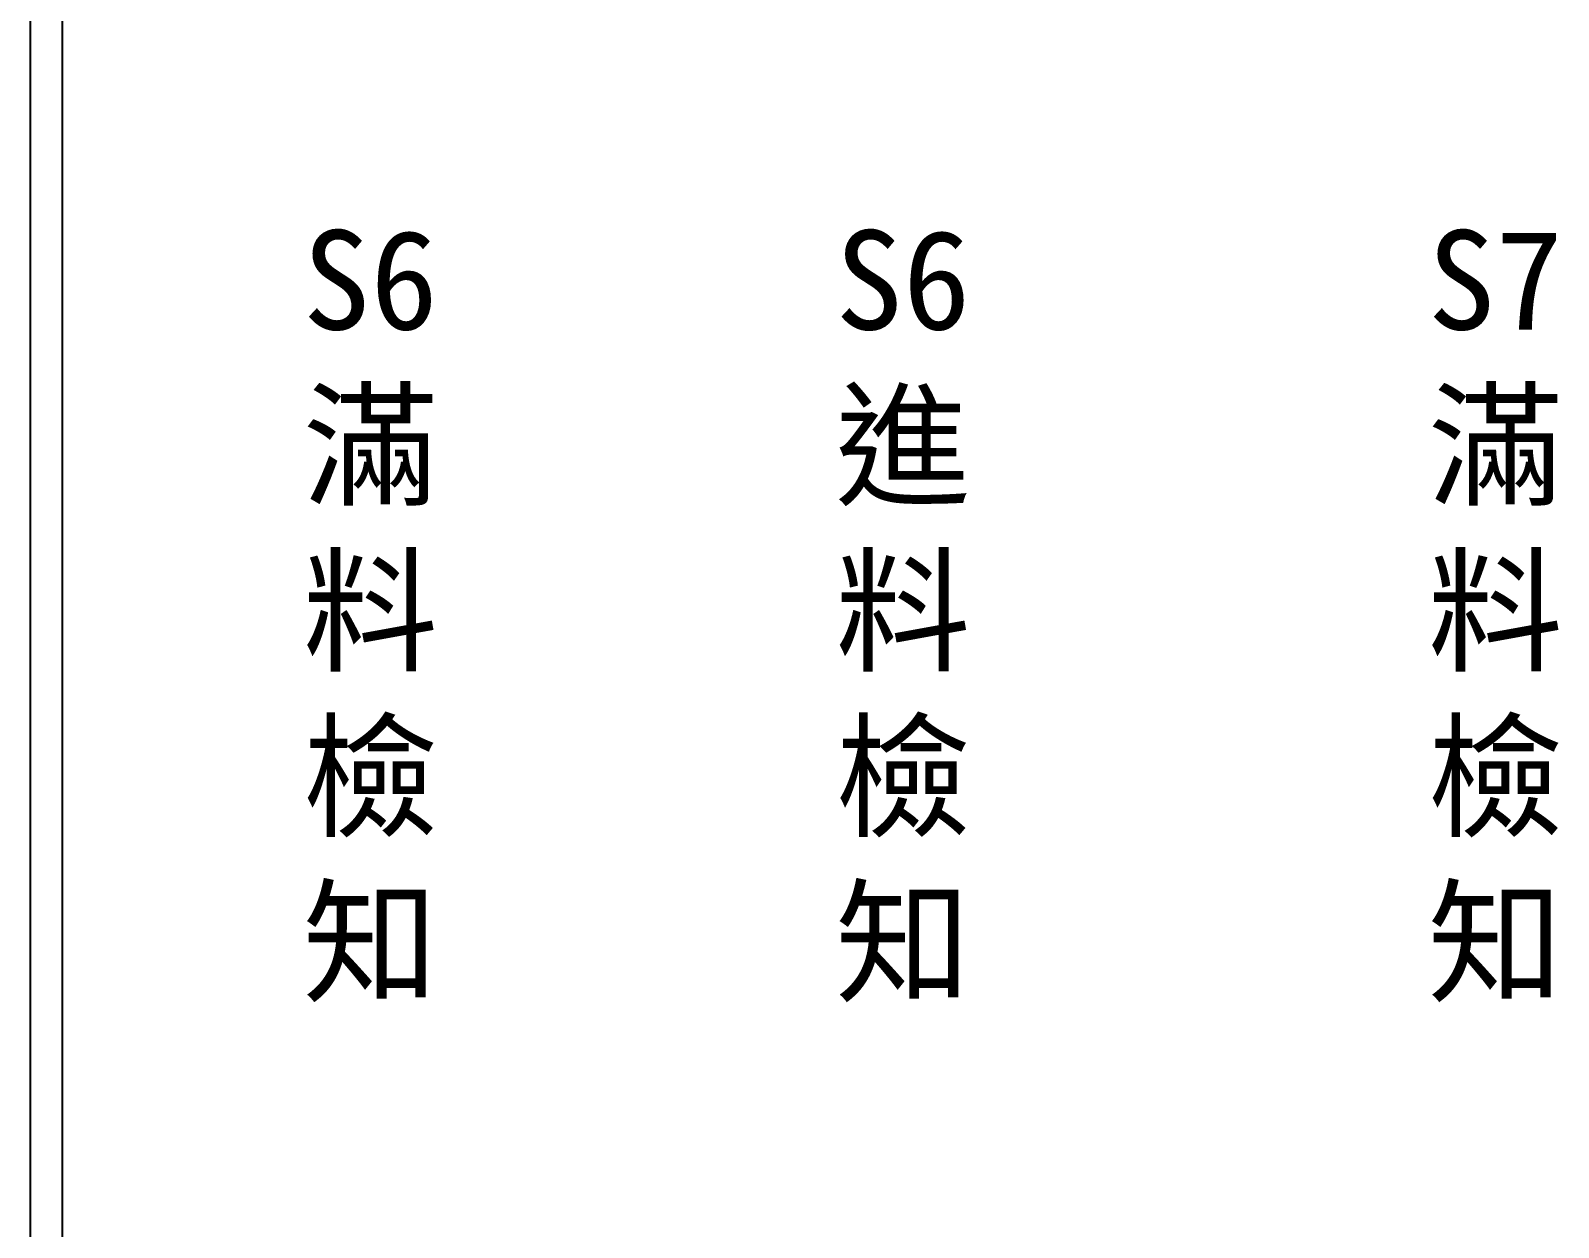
# Model space of a CAD drawing. Extents: x 325 to 612, y 3 to 207.
# Drawn here: x 325.3 to 385.3, y 50 to 97 of the extents above; entities that cross this region are included whole.
import ezdxf

# ---------------------------------------------------------------- set-up
doc = ezdxf.new("R2010")
doc.units = 0
doc.layers.add('圖框層', color=7, linetype='CONTINUOUS')
doc.layers.add('標尺寸層', color=3, linetype='CONTINUOUS')
doc.styles.add('CNS', font='romanc.shx', dxfattribs={"bigfont": 'chineset.shx'})

msp = doc.modelspace()

# ---------------------------------------------------------------- linework, layer by layer
at = {"layer": '圖框層', "color": 7}
for p, q in [((325.319, 3), (325.319, 206.969)), ((326.569, 4.25), (326.569, 205.719))]:
    msp.add_line(p, q, dxfattribs=at)

# ---------------------------------------------------------------- texts
at = {"layer": '標尺寸層', "color": 7, "char_height": 3.9, "width": 4.96081, "attachment_point": 5, "style": 'CNS'}
for s, insert in [('{\\fDFKai-SB|b0|i0|c136|p65;S6滿料檢知}', (338.655, 74)), ('{\\fDFKai-SB|b0|i0|c136|p65;S6進料檢知}', (359.558, 74)), ('{\\fDFKai-SB|b0|i0|c136|p65;S7滿料檢知}', (382.809, 74))]:
    msp.add_mtext(s, dxfattribs=dict(at, insert=insert))

doc.saveas('drawing.dxf')
